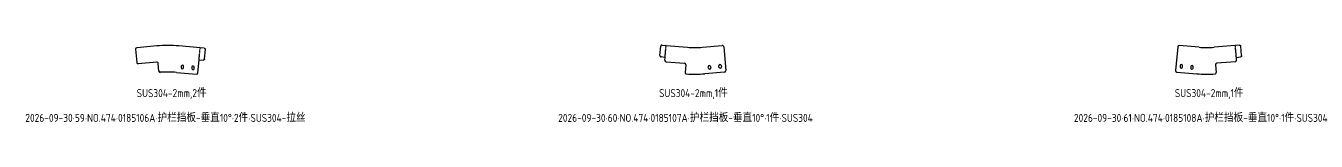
# Model space of a CAD drawing. Header units: inches. Extents: x -1146 to 223752, y 26431 to 27942.
# Drawn here: x 77755 to 82594, y 26431 to 26720 of the extents above; entities that cross this region are included whole.
import ezdxf

# ---------------------------------------------------------------- set-up
doc = ezdxf.new("R2010")
doc.units = ezdxf.units.IN
doc.header["$LTSCALE"] = 0.194989
doc.linetypes.add('CENTER', pattern=[50.8, 31.75, -6.35, 6.35, -6.35])
doc.layers.add('可见 (ISO)', color=7, linetype='Continuous', lineweight=25)
doc.layers.add('折弯线', color=1, linetype='CENTER')
doc.styles.add('Z-English', font='gbenor.shx', dxfattribs={"height": 10, "bigfont": 'hztxt.shx'})

msp = doc.modelspace()

# ---------------------------------------------------------------- linework, layer by layer
at = {"layer": '可见 (ISO)'}
for p, q in [((78245.8, 26716.9), (78171.1, 26710.3)), ((78408.2, 26709.9), (78329, 26716.9)), ((80132.6, 26680.8), (80135.7, 26715.7)), ((80141.1, 26720.2), (80155.5, 26718.9)), ((80156.6, 26718.9), (80155.5, 26718.9)), ((80156.6, 26718.9), (80235.7, 26711.9)), ((80292, 26711.9), (80366.7, 26718.5)), ((80372.1, 26713.9), (80379.9, 26624.3)), ((82074.5, 26713.9), (82066.6, 26624.3)), ((82154.6, 26711.9), (82079.9, 26718.5)), ((82290, 26718.9), (82210.8, 26711.9)), ((82290, 26718.9), (82291, 26718.9)), ((82305.5, 26720.2), (82291, 26718.9)), ((82313.9, 26680.8), (82310.9, 26715.7)), ((78166.5, 26704.9), (78171, 26654.1)), ((78400.4, 26615.3), (78404.7, 26664.1)), ((78403.8, 26665.2), (78403.7, 26664.2)), ((78403.7, 26664.2), (78404.7, 26664.1)), ((78404.3, 26665.1), (78403.8, 26665.2)), ((78405.3, 26665), (78404.3, 26665.1)), ((78405.3, 26665), (78419.7, 26663.8)), ((78408.2, 26709.9), (78409.2, 26709.9)), ((78423.7, 26708.6), (78409.2, 26709.9)), ((78425.2, 26668.3), (78428.2, 26703.2)), ((80151.6, 26674.1), (80137.2, 26675.4)), ((80151.2, 26663.1), (80152, 26673.1)), ((80151.6, 26674.1), (80152.7, 26674)), ((80153, 26673), (80152, 26673.1)), ((80152.7, 26674), (80153.1, 26674)), ((80153.1, 26674), (80153, 26673)), ((82293.9, 26674), (82293.4, 26674)), ((82293.4, 26674), (82293.5, 26673)), ((82293.5, 26673), (82294.5, 26673.1)), ((82295, 26674.1), (82293.9, 26674)), ((82295.4, 26663.1), (82294.5, 26673.1)), ((82295, 26674.1), (82309.4, 26675.4)), ((78246.1, 26655.7), (78176.4, 26649.6)), ((78254.1, 26622.2), (78251.5, 26651.1)), ((78320.3, 26617.3), (78395, 26610.7)), ((78337.9, 26640.8), (78337.5, 26635.8)), ((78346.5, 26635), (78346.9, 26640)), ((78377.8, 26637.3), (78377.3, 26632.3)), ((78386.3, 26631.6), (78386.7, 26636.5)), ((80155.7, 26657.7), (80225.4, 26651.6)), ((80230, 26646.2), (80227.5, 26617.3)), ((80375.4, 26618.8), (80300.7, 26612.3)), ((80314.4, 26633.6), (80313.9, 26638.6)), ((80322.9, 26639.3), (80323.3, 26634.4)), ((80354.2, 26637.1), (80353.8, 26642)), ((80362.8, 26642.8), (80363.2, 26637.9)), ((82071.2, 26618.8), (82145.9, 26612.3)), ((82083.8, 26642.8), (82083.4, 26637.9)), ((82092.3, 26637.1), (82092.8, 26642)), ((82123.7, 26639.3), (82123.2, 26634.4)), ((82132.2, 26633.6), (82132.6, 26638.6)), ((82216.6, 26646.2), (82219.1, 26617.3)), ((82290.8, 26657.7), (82221.1, 26651.6))]:
    msp.add_line(p, q, dxfattribs=at)
for points in [[(80141.1, 26720.2), (80140.6, 26720.2), (80140.1, 26720.2), (80139.6, 26720.1), (80139.2, 26720), (80138.7, 26719.8), (80138.3, 26719.6), (80137.8, 26719.4), (80137.5, 26719.1), (80137.1, 26718.7), (80136.8, 26718.4), (80136.5, 26718), (80136.2, 26717.5), (80136, 26717.1), (80135.9, 26716.6), (80135.8, 26716.1), (80135.7, 26715.7)], [(82305.5, 26720.2), (82305.9, 26720.2), (82306.4, 26720.2), (82306.9, 26720.1), (82307.4, 26720), (82307.9, 26719.8), (82308.3, 26719.6), (82308.7, 26719.4), (82309.1, 26719.1), (82309.5, 26718.7), (82309.8, 26718.4), (82310.1, 26718), (82310.3, 26717.5), (82310.5, 26717.1), (82310.7, 26716.6), (82310.8, 26716.1), (82310.9, 26715.7)], [(78425.2, 26668.3), (78425.1, 26667.8), (78425, 26667.3), (78424.8, 26666.9), (78424.6, 26666.4), (78424.4, 26666), (78424.1, 26665.6), (78423.7, 26665.3), (78423.4, 26664.9), (78423, 26664.6), (78422.6, 26664.4), (78422.1, 26664.1), (78421.7, 26664), (78421.2, 26663.9), (78420.7, 26663.8), (78420.2, 26663.7), (78419.7, 26663.8)], [(78423.7, 26708.6), (78424.1, 26708.5), (78424.6, 26708.4), (78425.1, 26708.3), (78425.5, 26708), (78426, 26707.8), (78426.4, 26707.5), (78426.7, 26707.2), (78427.1, 26706.8), (78427.3, 26706.4), (78427.6, 26706), (78427.8, 26705.6), (78428, 26705.1), (78428.1, 26704.6), (78428.2, 26704.2), (78428.2, 26703.7), (78428.2, 26703.2)], [(80132.6, 26680.8), (80132.6, 26680.3), (80132.7, 26679.8), (80132.7, 26679.3), (80132.9, 26678.9), (80133, 26678.4), (80133.2, 26678), (80133.5, 26677.5), (80133.8, 26677.1), (80134.1, 26676.8), (80134.5, 26676.5), (80134.9, 26676.2), (80135.3, 26675.9), (80135.8, 26675.7), (80136.2, 26675.6), (80136.7, 26675.4), (80137.2, 26675.4)], [(82313.9, 26680.8), (82313.9, 26680.3), (82313.9, 26679.8), (82313.8, 26679.3), (82313.7, 26678.9), (82313.5, 26678.4), (82313.3, 26678), (82313.1, 26677.5), (82312.8, 26677.1), (82312.4, 26676.8), (82312.1, 26676.5), (82311.7, 26676.2), (82311.3, 26675.9), (82310.8, 26675.7), (82310.3, 26675.6), (82309.9, 26675.4), (82309.4, 26675.4)]]:
    msp.add_lwpolyline(points, dxfattribs=at)
for centre, radius, start, end in [((78171.5, 26705.4), 5, 95, -175), ((78287.4, 26241.2), 477.5, 85, 95), ((80263.9, 27033.2), 322.5, -95, -85), ((80367.1, 26713.5), 5, 5, 95), ((82079.5, 26713.5), 5, 85, 175), ((82182.7, 27033.2), 322.5, -95, -85), ((80156.2, 26662.7), 5, 175, -95), ((82290.4, 26662.7), 5, -85, 5), ((78176, 26654.6), 5, -175, -85), ((78246.6, 26650.7), 5, 5, 95), ((78259, 26622.6), 5, -175, -85.749), ((78287.4, 26241.2), 377.5, 85, 94.251), ((78342, 26635.4), 4.5, 175, -5), ((78342.4, 26640.4), 4.5, -5, 175), ((78381.8, 26632), 4.5, 175, -5), ((78382.3, 26636.9), 4.5, -5, 175), ((78395.5, 26615.7), 5, -95, -5), ((80225, 26646.6), 5, -5, 85), ((80232.4, 26616.9), 5, 175, -94.3138), ((80318.4, 26639), 4.5, 5, -175), ((80318.9, 26634), 4.5, -175, 5), ((80358.3, 26642.4), 4.5, 5, -175), ((80358.7, 26637.5), 4.5, -175, 5), ((80375, 26623.8), 5, -85, 5), ((82071.6, 26623.8), 5, 175, -95), ((82087.9, 26637.5), 4.5, 175, -5), ((82088.3, 26642.4), 4.5, -5, 175), ((82127.7, 26634), 4.5, 175, -5), ((82128.1, 26639), 4.5, -5, 175), ((82214.1, 26616.9), 5, -85.6862, 5), ((82221.5, 26646.6), 5, 95, -175), ((80263.9, 27033.2), 422.5, -94.3138, -85), ((82182.7, 27033.2), 422.5, -95, -85.6862)]:
    msp.add_arc(centre, radius, start, end, dxfattribs=at)
at = {"layer": '折弯线', "color": 1, "linetype": 'CENTER', "ltscale": 0.5}
for points in [[(80152.1, 26674.1), (80156.1, 26718.9)], [(82294.4, 26674.1), (82290.5, 26718.9)], [(78404.8, 26665.1), (78408.7, 26709.9)]]:
    msp.add_lwpolyline(points, dxfattribs=at)

# ---------------------------------------------------------------- texts
at = {"color": 3, "style": 'Z-English'}
for s, p in [('SUS304-2mm,2件', (78170.8, 26524.4)), ('SUS304-2mm,1件', (80129.7, 26524.4)), ('SUS304-2mm,1件', (82063.7, 26524.4))]:
    msp.add_text(s, height=30, dxfattribs=at).set_placement(p)
at = {"color": 2, "style": 'Z-English'}
for s, p in [('2026-09-30·59·NO.474·0185106A·护栏挡板-垂直10°·2件·SUS304-拉丝', (77753.2, 26431)), ('2026-09-30·60·NO.474·0185107A·护栏挡板-垂直10°·1件·SUS304', (79751.4, 26431)), ('2026-09-30·61·NO.474·0185108A·护栏挡板-垂直10°·1件·SUS304', (81685.4, 26431))]:
    msp.add_text(s, height=30, dxfattribs=at).set_placement(p)

doc.saveas('drawing.dxf')
